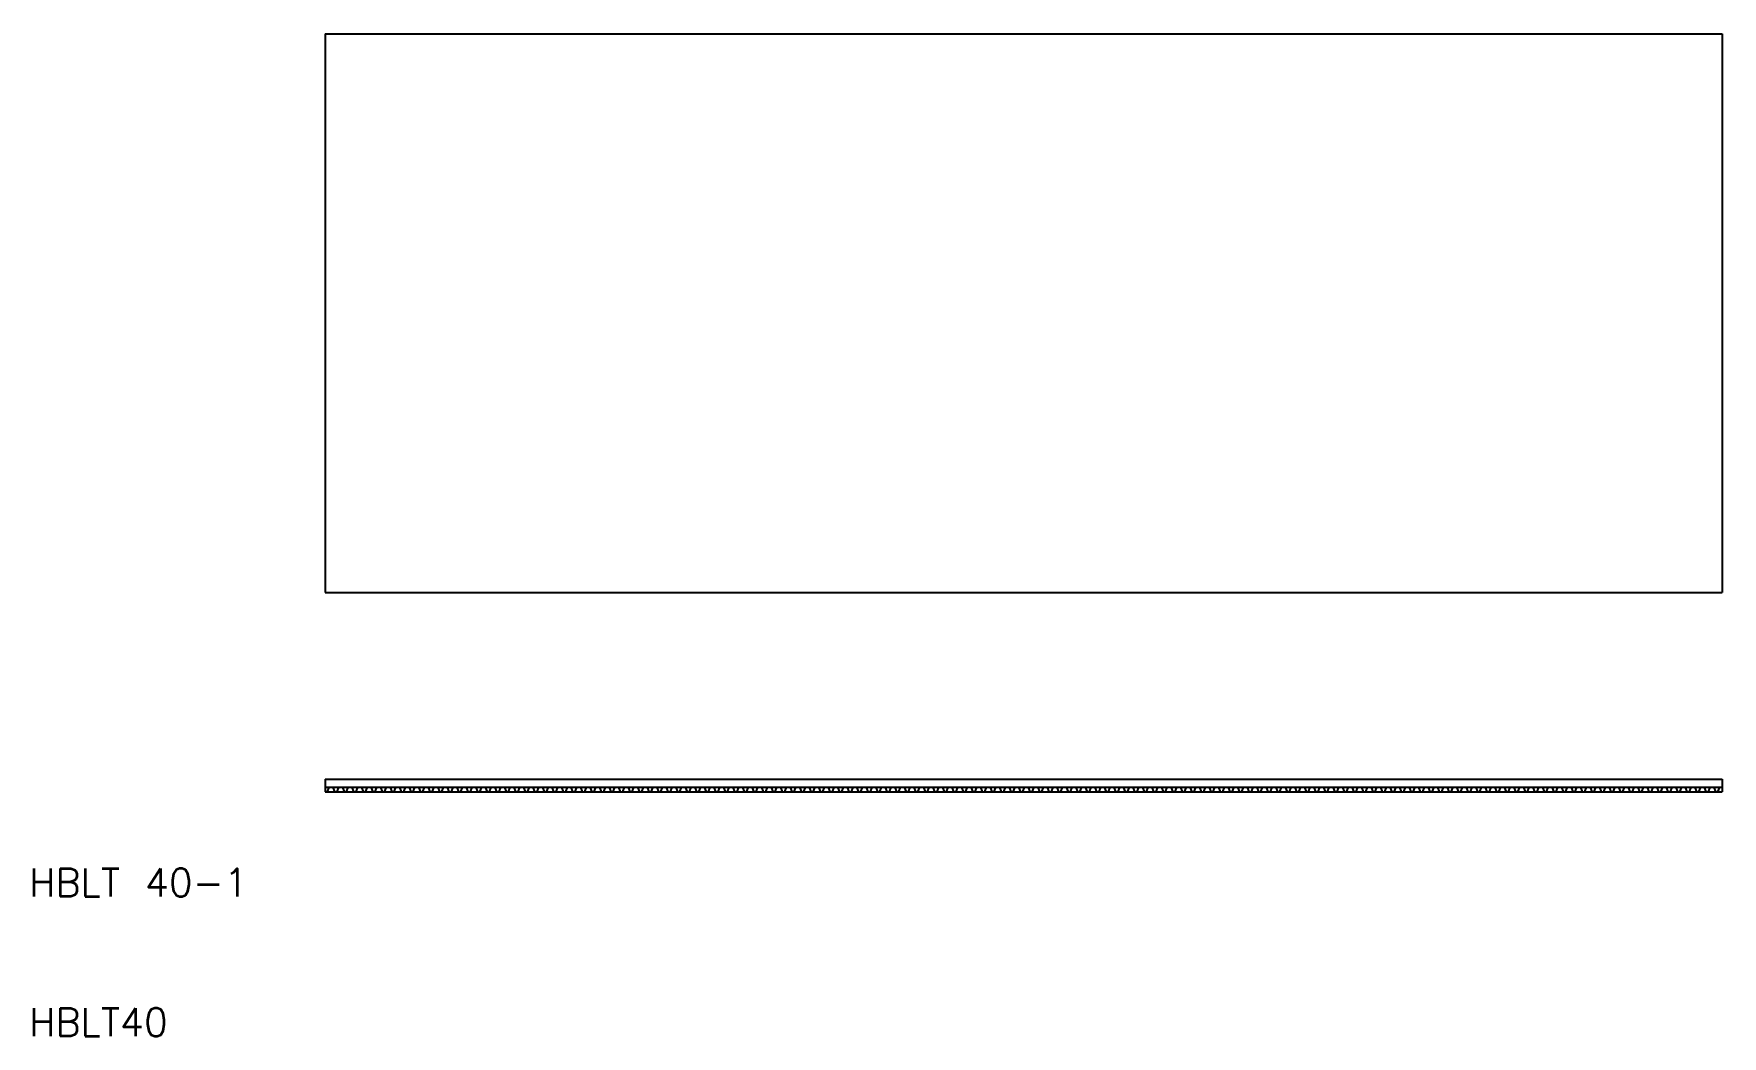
# Model space of a CAD drawing. Extents: x 10 to 131, y 10 to 82.
import ezdxf

# ---------------------------------------------------------------- set-up
doc = ezdxf.new("R2010")
doc.units = 0
doc.layers.get('0').update_dxf_attribs({"linetype": 'CONTINUOUS'})
doc.styles.get("Standard").update_dxf_attribs({"font": 'txt.shx', "bigfont": 'extfont.shx'})

msp = doc.modelspace()

# ---------------------------------------------------------------- linework, layer by layer
at = {"color": 7, "linetype": 'CONTINUOUS'}
for p, q in [((31.21, 81.78), (131.21, 81.78)), ((31.21, 81.78), (31.21, 41.78)), ((131.21, 81.78), (131.21, 41.78)), ((31.21, 41.78), (131.21, 41.78)), ((31.21, 28.4), (131.21, 28.4)), ((31.21, 28.4), (31.21, 27.5)), ((31.21, 27.84), (131.21, 27.84)), ((31.37, 27.5), (31.5, 27.84)), ((31.76, 27.84), (31.88, 27.5)), ((32.06, 27.5), (32.18, 27.84)), ((32.44, 27.84), (32.56, 27.5)), ((32.74, 27.5), (32.86, 27.84)), ((33.12, 27.84), (33.24, 27.5)), ((33.42, 27.5), (33.54, 27.84)), ((33.8, 27.84), (33.93, 27.5)), ((34.1, 27.5), (34.23, 27.84)), ((34.48, 27.84), (34.61, 27.5)), ((34.78, 27.5), (34.91, 27.84)), ((35.16, 27.84), (35.29, 27.5)), ((35.46, 27.5), (35.59, 27.84)), ((35.85, 27.84), (35.97, 27.5)), ((36.15, 27.5), (36.27, 27.84)), ((36.53, 27.84), (36.65, 27.5)), ((36.83, 27.5), (36.95, 27.84)), ((37.21, 27.84), (37.33, 27.5)), ((37.51, 27.5), (37.63, 27.84)), ((37.89, 27.84), (38.02, 27.5)), ((38.19, 27.5), (38.32, 27.84)), ((38.57, 27.84), (38.7, 27.5)), ((38.87, 27.5), (39, 27.84)), ((39.26, 27.84), (39.38, 27.5)), ((39.56, 27.5), (39.68, 27.84)), ((39.94, 27.84), (40.06, 27.5)), ((40.24, 27.5), (40.36, 27.84)), ((40.62, 27.84), (40.74, 27.5)), ((40.92, 27.5), (41.04, 27.84)), ((41.3, 27.84), (41.42, 27.5)), ((41.6, 27.5), (41.72, 27.84)), ((41.98, 27.84), (42.11, 27.5)), ((42.28, 27.5), (42.41, 27.84)), ((42.66, 27.84), (42.79, 27.5)), ((42.96, 27.5), (43.09, 27.84)), ((43.35, 27.84), (43.47, 27.5)), ((43.65, 27.5), (43.77, 27.84)), ((44.03, 27.84), (44.15, 27.5)), ((44.33, 27.5), (44.45, 27.84)), ((44.71, 27.84), (44.83, 27.5)), ((45.01, 27.5), (45.13, 27.84)), ((45.39, 27.84), (45.52, 27.5)), ((45.69, 27.5), (45.82, 27.84)), ((46.07, 27.84), (46.2, 27.5)), ((46.37, 27.5), (46.5, 27.84)), ((46.75, 27.84), (46.88, 27.5)), ((47.05, 27.5), (47.18, 27.84)), ((47.44, 27.84), (47.56, 27.5)), ((47.74, 27.5), (47.86, 27.84)), ((48.12, 27.84), (48.24, 27.5)), ((48.42, 27.5), (48.54, 27.84)), ((48.8, 27.84), (48.92, 27.5)), ((49.1, 27.5), (49.22, 27.84)), ((49.48, 27.84), (49.61, 27.5)), ((49.78, 27.5), (49.91, 27.84)), ((50.16, 27.84), (50.29, 27.5)), ((50.46, 27.5), (50.59, 27.84)), ((50.85, 27.84), (50.97, 27.5)), ((51.15, 27.5), (51.27, 27.84)), ((51.53, 27.84), (51.65, 27.5)), ((51.83, 27.5), (51.95, 27.84)), ((52.21, 27.84), (52.33, 27.5)), ((52.51, 27.5), (52.63, 27.84)), ((52.89, 27.84), (53.01, 27.5)), ((53.19, 27.5), (53.31, 27.84)), ((53.57, 27.84), (53.7, 27.5)), ((53.87, 27.5), (54, 27.84)), ((54.25, 27.84), (54.38, 27.5)), ((54.55, 27.5), (54.68, 27.84)), ((54.94, 27.84), (55.06, 27.5)), ((55.24, 27.5), (55.36, 27.84)), ((55.62, 27.84), (55.74, 27.5)), ((55.92, 27.5), (56.04, 27.84)), ((56.3, 27.84), (56.42, 27.5)), ((56.6, 27.5), (56.72, 27.84)), ((56.98, 27.84), (57.11, 27.5)), ((57.28, 27.5), (57.41, 27.84)), ((57.66, 27.84), (57.79, 27.5)), ((57.96, 27.5), (58.09, 27.84)), ((58.34, 27.84), (58.47, 27.5)), ((58.64, 27.5), (58.77, 27.84)), ((59.03, 27.84), (59.15, 27.5)), ((59.33, 27.5), (59.45, 27.84)), ((59.71, 27.84), (59.83, 27.5)), ((60.01, 27.5), (60.13, 27.84)), ((60.39, 27.84), (60.51, 27.5)), ((60.69, 27.5), (60.81, 27.84)), ((61.07, 27.84), (61.2, 27.5)), ((61.37, 27.5), (61.5, 27.84)), ((61.75, 27.84), (61.88, 27.5)), ((62.05, 27.5), (62.18, 27.84)), ((62.44, 27.84), (62.56, 27.5)), ((62.74, 27.5), (62.86, 27.84)), ((63.12, 27.84), (63.24, 27.5)), ((63.42, 27.5), (63.54, 27.84)), ((63.8, 27.84), (63.92, 27.5)), ((64.1, 27.5), (64.22, 27.84)), ((64.48, 27.84), (64.6, 27.5)), ((64.78, 27.5), (64.9, 27.84)), ((65.16, 27.84), (65.29, 27.5)), ((65.46, 27.5), (65.59, 27.84)), ((65.84, 27.84), (65.97, 27.5)), ((66.14, 27.5), (66.27, 27.84)), ((66.53, 27.84), (66.65, 27.5)), ((66.83, 27.5), (66.95, 27.84)), ((67.21, 27.84), (67.33, 27.5)), ((67.51, 27.5), (67.63, 27.84)), ((67.89, 27.84), (68.01, 27.5)), ((68.19, 27.5), (68.31, 27.84)), ((68.57, 27.84), (68.7, 27.5)), ((68.87, 27.5), (69, 27.84)), ((69.25, 27.84), (69.38, 27.5)), ((69.55, 27.5), (69.68, 27.84)), ((69.93, 27.84), (70.06, 27.5)), ((70.23, 27.5), (70.36, 27.84)), ((70.62, 27.84), (70.74, 27.5)), ((70.92, 27.5), (71.04, 27.84)), ((71.3, 27.84), (71.42, 27.5)), ((71.6, 27.5), (71.72, 27.84)), ((71.98, 27.84), (72.1, 27.5)), ((72.28, 27.5), (72.4, 27.84)), ((72.66, 27.84), (72.79, 27.5)), ((72.96, 27.5), (73.09, 27.84)), ((73.34, 27.84), (73.47, 27.5)), ((73.64, 27.5), (73.77, 27.84)), ((74.03, 27.84), (74.15, 27.5)), ((74.33, 27.5), (74.45, 27.84)), ((74.71, 27.84), (74.83, 27.5)), ((75.01, 27.5), (75.13, 27.84)), ((75.39, 27.84), (75.51, 27.5)), ((75.69, 27.5), (75.81, 27.84)), ((76.07, 27.84), (76.19, 27.5)), ((76.37, 27.5), (76.49, 27.84)), ((76.75, 27.84), (76.88, 27.5)), ((77.05, 27.5), (77.18, 27.84)), ((77.43, 27.84), (77.56, 27.5)), ((77.73, 27.5), (77.86, 27.84)), ((78.12, 27.84), (78.24, 27.5)), ((78.42, 27.5), (78.54, 27.84)), ((78.8, 27.84), (78.92, 27.5)), ((79.1, 27.5), (79.22, 27.84)), ((79.48, 27.84), (79.6, 27.5)), ((79.78, 27.5), (79.9, 27.84)), ((80.16, 27.84), (80.29, 27.5)), ((80.46, 27.5), (80.59, 27.84)), ((80.84, 27.84), (80.97, 27.5)), ((81.14, 27.5), (81.27, 27.84)), ((81.52, 27.84), (81.65, 27.5)), ((81.82, 27.5), (81.95, 27.84)), ((82.21, 27.84), (82.33, 27.5)), ((82.51, 27.5), (82.63, 27.84)), ((82.89, 27.84), (83.01, 27.5)), ((83.19, 27.5), (83.31, 27.84)), ((83.57, 27.84), (83.69, 27.5)), ((83.87, 27.5), (83.99, 27.84)), ((84.25, 27.84), (84.38, 27.5)), ((84.55, 27.5), (84.68, 27.84)), ((84.93, 27.84), (85.06, 27.5)), ((85.23, 27.5), (85.36, 27.84)), ((85.62, 27.84), (85.74, 27.5)), ((85.92, 27.5), (86.04, 27.84)), ((86.3, 27.84), (86.42, 27.5)), ((86.6, 27.5), (86.72, 27.84)), ((86.98, 27.84), (87.1, 27.5)), ((87.28, 27.5), (87.4, 27.84)), ((87.66, 27.84), (87.78, 27.5)), ((87.96, 27.5), (88.08, 27.84)), ((88.34, 27.84), (88.47, 27.5)), ((88.64, 27.5), (88.77, 27.84)), ((89.02, 27.84), (89.15, 27.5)), ((89.32, 27.5), (89.45, 27.84)), ((89.71, 27.84), (89.83, 27.5)), ((90.01, 27.5), (90.13, 27.84)), ((90.39, 27.84), (90.51, 27.5)), ((90.69, 27.5), (90.81, 27.84)), ((91.07, 27.84), (91.19, 27.5)), ((91.37, 27.5), (91.49, 27.84)), ((91.75, 27.84), (91.88, 27.5)), ((92.05, 27.5), (92.18, 27.84)), ((92.43, 27.84), (92.56, 27.5)), ((92.73, 27.5), (92.86, 27.84)), ((93.11, 27.84), (93.24, 27.5)), ((93.41, 27.5), (93.54, 27.84)), ((93.8, 27.84), (93.92, 27.5)), ((94.1, 27.5), (94.22, 27.84)), ((94.48, 27.84), (94.6, 27.5)), ((94.78, 27.5), (94.9, 27.84)), ((95.16, 27.84), (95.28, 27.5)), ((95.46, 27.5), (95.58, 27.84)), ((95.84, 27.84), (95.97, 27.5)), ((96.14, 27.5), (96.27, 27.84)), ((96.52, 27.84), (96.65, 27.5)), ((96.82, 27.5), (96.95, 27.84)), ((97.21, 27.84), (97.33, 27.5)), ((97.51, 27.5), (97.63, 27.84)), ((97.89, 27.84), (98.01, 27.5)), ((98.19, 27.5), (98.31, 27.84)), ((98.57, 27.84), (98.69, 27.5)), ((98.87, 27.5), (98.99, 27.84)), ((99.25, 27.84), (99.37, 27.5)), ((99.55, 27.5), (99.67, 27.84)), ((99.93, 27.84), (100.06, 27.5)), ((100.23, 27.5), (100.36, 27.84)), ((100.61, 27.84), (100.74, 27.5)), ((100.91, 27.5), (101.04, 27.84)), ((101.3, 27.84), (101.42, 27.5)), ((101.6, 27.5), (101.72, 27.84)), ((101.98, 27.84), (102.1, 27.5)), ((102.28, 27.5), (102.4, 27.84)), ((102.66, 27.84), (102.78, 27.5)), ((102.96, 27.5), (103.08, 27.84)), ((103.34, 27.84), (103.47, 27.5)), ((103.64, 27.5), (103.77, 27.84)), ((104.02, 27.84), (104.15, 27.5)), ((104.32, 27.5), (104.45, 27.84)), ((104.7, 27.84), (104.83, 27.5)), ((105, 27.5), (105.13, 27.84)), ((105.39, 27.84), (105.51, 27.5)), ((105.69, 27.5), (105.81, 27.84)), ((106.07, 27.84), (106.19, 27.5)), ((106.37, 27.5), (106.49, 27.84)), ((106.75, 27.84), (106.87, 27.5)), ((107.05, 27.5), (107.17, 27.84)), ((107.43, 27.84), (107.56, 27.5)), ((107.73, 27.5), (107.86, 27.84)), ((108.11, 27.84), (108.24, 27.5)), ((108.41, 27.5), (108.54, 27.84)), ((108.8, 27.84), (108.92, 27.5)), ((109.1, 27.5), (109.22, 27.84)), ((109.48, 27.84), (109.6, 27.5)), ((109.78, 27.5), (109.9, 27.84)), ((110.16, 27.84), (110.28, 27.5)), ((110.46, 27.5), (110.58, 27.84)), ((110.84, 27.84), (110.96, 27.5)), ((111.14, 27.5), (111.26, 27.84)), ((111.52, 27.84), (111.65, 27.5)), ((111.82, 27.5), (111.95, 27.84)), ((112.2, 27.84), (112.33, 27.5)), ((112.5, 27.5), (112.63, 27.84)), ((112.89, 27.84), (113.01, 27.5)), ((113.19, 27.5), (113.31, 27.84)), ((113.57, 27.84), (113.69, 27.5)), ((113.87, 27.5), (113.99, 27.84)), ((114.25, 27.84), (114.37, 27.5)), ((114.55, 27.5), (114.67, 27.84)), ((114.93, 27.84), (115.06, 27.5)), ((115.23, 27.5), (115.36, 27.84)), ((115.61, 27.84), (115.74, 27.5)), ((115.91, 27.5), (116.04, 27.84)), ((116.29, 27.84), (116.42, 27.5)), ((116.59, 27.5), (116.72, 27.84)), ((116.98, 27.84), (117.1, 27.5)), ((117.28, 27.5), (117.4, 27.84)), ((117.66, 27.84), (117.78, 27.5)), ((117.96, 27.5), (118.08, 27.84)), ((118.34, 27.84), (118.46, 27.5)), ((118.64, 27.5), (118.76, 27.84)), ((119.02, 27.84), (119.15, 27.5)), ((119.32, 27.5), (119.45, 27.84)), ((119.7, 27.84), (119.83, 27.5)), ((120, 27.5), (120.13, 27.84)), ((120.39, 27.84), (120.51, 27.5)), ((120.69, 27.5), (120.81, 27.84)), ((121.07, 27.84), (121.19, 27.5)), ((121.37, 27.5), (121.49, 27.84)), ((121.75, 27.84), (121.87, 27.5)), ((122.05, 27.5), (122.17, 27.84)), ((122.43, 27.84), (122.55, 27.5)), ((122.73, 27.5), (122.85, 27.84)), ((123.11, 27.84), (123.24, 27.5)), ((123.41, 27.5), (123.54, 27.84)), ((123.79, 27.84), (123.92, 27.5)), ((124.09, 27.5), (124.22, 27.84)), ((124.48, 27.84), (124.6, 27.5)), ((124.78, 27.5), (124.9, 27.84)), ((125.16, 27.84), (125.28, 27.5)), ((125.46, 27.5), (125.58, 27.84)), ((125.84, 27.84), (125.96, 27.5)), ((126.14, 27.5), (126.26, 27.84)), ((126.52, 27.84), (126.65, 27.5)), ((126.82, 27.5), (126.95, 27.84)), ((127.2, 27.84), (127.33, 27.5)), ((127.5, 27.5), (127.63, 27.84)), ((127.88, 27.84), (128.01, 27.5)), ((128.18, 27.5), (128.31, 27.84)), ((128.57, 27.84), (128.69, 27.5)), ((128.87, 27.5), (128.99, 27.84)), ((129.25, 27.84), (129.37, 27.5)), ((129.55, 27.5), (129.67, 27.84)), ((129.93, 27.84), (130.05, 27.5)), ((130.23, 27.5), (130.35, 27.84)), ((130.61, 27.84), (130.74, 27.5)), ((130.91, 27.5), (131.04, 27.84)), ((131.21, 28.4), (131.21, 27.5)), ((31.21, 27.5), (131.21, 27.5))]:
    msp.add_line(p, q, dxfattribs=at)

# ---------------------------------------------------------------- texts
for s, p in [('HBLT 40-1', (10, 20)), ('HBLT40', (10, 10))]:
    msp.add_text(s, height=2, dxfattribs=at).set_placement(p)

doc.saveas('drawing.dxf')
